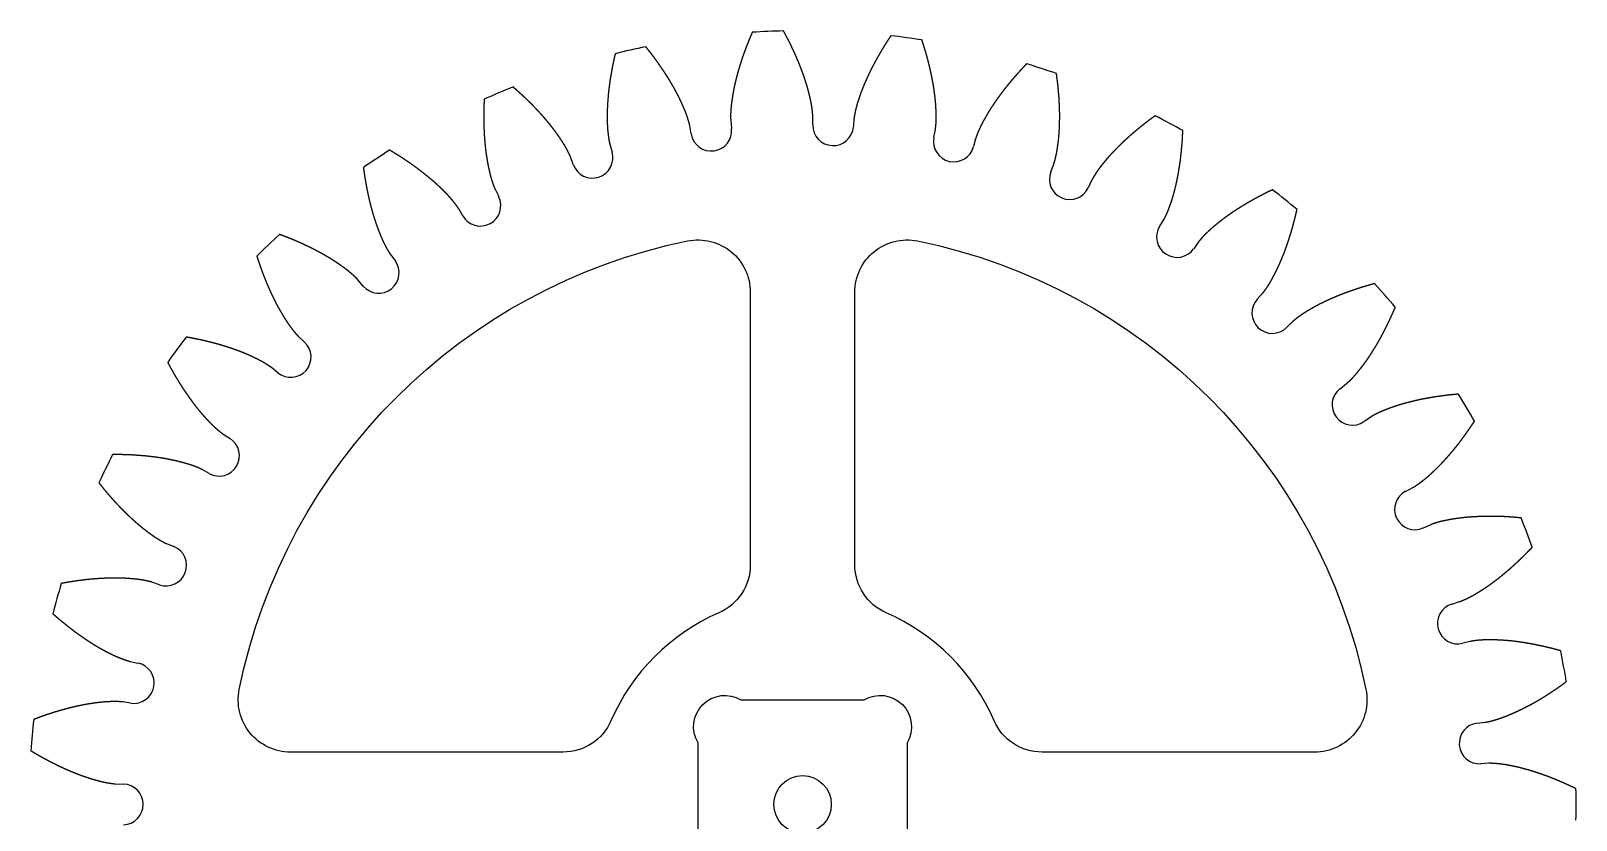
# Model space of a CAD drawing. Header units: millimetres. Extents: x -74 to 74, y -74 to 74.
# Drawn here: x -73.8 to 74, y -1.5 to 74 of the extents above; entities that cross this region are included whole.
import ezdxf

# ---------------------------------------------------------------- set-up
doc = ezdxf.new("R2010")
doc.units = ezdxf.units.MM
doc.layers.get('0').update_dxf_attribs({"linetype": 'CONTINUOUS'})

msp = doc.modelspace()

# ---------------------------------------------------------------- linework, layer by layer
for p, q in [((-6.87, 65.42), (-6.79, 64.64)), ((0.97, 64.99), (0.98, 65.77)), ((4.92, 65.59), (4.86, 64.82)), ((-10.65, 64.12), (-10.78, 64.89)), ((12.56, 63.78), (12.71, 64.54)), ((16.55, 63.66), (16.36, 62.91)), ((-18.44, 63.14), (-18.22, 62.39)), ((-21.93, 61.19), (-22.19, 61.92)), ((23.74, 60.51), (24.03, 61.23)), ((27.65, 59.68), (27.33, 58.98)), ((-29.42, 58.83), (-29.07, 58.14)), ((-32.5, 56.29), (-32.89, 56.96)), ((34.17, 55.3), (34.58, 55.96)), ((37.87, 53.79), (37.42, 53.15)), ((-39.45, 52.63), (-38.99, 52.01)), ((-42.03, 49.58), (-42.54, 50.18)), ((43.49, 48.31), (44.01, 48.89)), ((46.86, 46.16), (46.31, 45.61)), ((-48.22, 44.74), (-47.65, 44.21)), ((-50.21, 41.28), (-50.81, 41.77)), ((51.42, 39.76), (52.03, 40.24)), ((54.35, 37.05), (53.71, 36.61)), ((-55.43, 35.41), (-54.77, 35)), ((-56.77, 31.65), (-57.45, 32.03)), ((57.69, 29.94), (58.38, 30.3)), ((60.09, 26.75), (59.38, 26.43)), ((-60.86, 24.95), (-60.14, 24.65)), ((-61.51, 21.01), (-62.25, 21.26)), ((62.11, 19.16), (62.86, 19.39)), ((63.9, 15.59), (63.15, 15.41)), ((-64.34, 13.68), (-63.58, 13.52)), ((-64.27, 9.68), (-65.04, 9.8)), ((64.53, 7.76), (65.31, 7.86)), ((65.66, 3.93), (64.88, 3.88)), ((-65.75, 1.97), (-64.97, 1.95))]:
    msp.add_line(p, q)
for points in [[(-22.91, 5), (-48.99, 5, -0.474498), (-53.89, 11, -0.300614), (-11, 53.89, -0.474498), (-5, 48.99), (-5, 22.91, -0.298217), (-8, 18.33, 0.189149), (-18.33, 8, -0.298217)], [(5, 22.91), (5, 48.99, -0.474498), (11, 53.89, -0.300614), (53.89, 11, -0.474498), (48.99, 5), (22.91, 5, -0.298217), (18.33, 8, 0.189149), (8, 18.33, -0.298217)], [(-10, -5.89), (-10, 5.89, -0.779263), (-5.89, 10), (5.89, 10, -0.779263), (10, 5.89), (10, -5.89, -0.779263), (5.89, -10), (-5.89, -10, -0.779263)]]:
    msp.add_lwpolyline(points, format="xyb", close=True)
msp.add_circle((0, 0), 2.75)
for centre, radius, start, end in [((0, 0), 74, 91.4092, 93.7336), ((0, 0), 74, 101.695, 104.0193), ((0, 0), 74, 81.1235, 83.4479), ((0, 0), 74, 70.8378, 73.1622), ((0, 0), 74, 111.9807, 114.305), ((0, 0), 74, 60.5521, 62.8765), ((-8.73, 64.44), 1.95, -170.5682, 5.9968), ((2.92, 64.96), 1.95, 179.146, 355.7111), ((14.47, 63.4), 1.95, 168.8603, 345.4254), ((0, 0), 74, 122.2664, 124.5908), ((-20.1, 61.85), 1.95, -160.2825, 16.2825), ((25.56, 59.8), 1.95, 158.5746, 335.1397), ((-30.82, 57.26), 1.95, -149.9968, 26.5682), ((0, 0), 74, 50.2664, 52.5908), ((35.82, 54.27), 1.95, 148.2889, 324.854), ((0, 0), 74, 132.5521, 134.8765), ((-40.55, 50.84), 1.95, -139.7111, 36.854), ((0, 0), 74, 39.9807, 42.305), ((44.94, 47), 1.95, 138.0032, 314.5682), ((0, 0), 74, 142.8378, 145.1622), ((-48.97, 42.79), 1.95, -129.4254, 47.1397), ((52.61, 38.22), 1.95, 127.7175, 304.2825), ((0, 0), 74, 29.695, 32.0193), ((-55.82, 33.35), 1.95, -119.1397, 57.4254), ((0, 0), 74, 153.1235, 155.4479), ((58.59, 28.22), 1.95, 117.4318, 293.9968), ((0, 0), 74, 19.4092, 21.7336), ((-60.88, 22.85), 1.95, -108.854, 67.7111), ((0, 0), 74, 163.4092, 165.7336), ((62.69, 17.3), 1.95, 107.146, 283.7111), ((-63.98, 11.61), 1.95, -98.5682, 77.9968), ((0, 0), 74, 9.1235, 11.4479), ((0, 0), 74, 173.695, 176.0193), ((64.77, 5.83), 1.95, 96.8603, 273.4254), ((-65.03, 0), 1.95, -88.2825, 88.2825), ((0, 0), 74, -1.1622, 1.1622)]:
    msp.add_arc(centre, radius, start, end)
for points in [[(0.98, 65.77), (0.98, 65.81), (0.97, 65.88), (0.97, 66), (0.96, 66.15), (0.94, 66.33), (0.92, 66.52), (0.89, 66.71), (0.86, 66.89), (0.83, 67.08), (0.79, 67.26), (0.75, 67.45), (0.71, 67.64), (0.67, 67.82), (0.62, 68.01), (0.57, 68.19), (0.52, 68.38), (0.47, 68.56), (0.42, 68.75), (0.36, 68.93), (0.3, 69.11), (0.24, 69.3), (0.18, 69.48), (0.12, 69.66), (0.06, 69.85), (-0.01, 70.03), (-0.08, 70.21), (-0.15, 70.39), (-0.22, 70.58), (-0.29, 70.76), (-0.36, 70.94), (-0.44, 71.12), (-0.51, 71.3), (-0.59, 71.48), (-0.67, 71.66), (-0.75, 71.84), (-0.83, 72.02), (-0.92, 72.2), (-1, 72.38), (-1.09, 72.56), (-1.17, 72.74), (-1.26, 72.91), (-1.35, 73.09), (-1.44, 73.27), (-1.54, 73.45), (-1.63, 73.62), (-1.7, 73.77), (-1.76, 73.87), (-1.8, 73.94), (-1.82, 73.98)], [(-10.78, 64.89), (-10.79, 64.93), (-10.8, 65), (-10.83, 65.11), (-10.87, 65.25), (-10.92, 65.43), (-10.98, 65.61), (-11.04, 65.79), (-11.1, 65.97), (-11.16, 66.15), (-11.23, 66.32), (-11.31, 66.5), (-11.38, 66.68), (-11.46, 66.85), (-11.53, 67.02), (-11.61, 67.2), (-11.7, 67.37), (-11.78, 67.54), (-11.87, 67.71), (-11.95, 67.89), (-12.04, 68.06), (-12.13, 68.23), (-12.23, 68.4), (-12.32, 68.57), (-12.42, 68.73), (-12.51, 68.9), (-12.61, 69.07), (-12.71, 69.24), (-12.82, 69.4), (-12.92, 69.57), (-13.02, 69.73), (-13.13, 69.9), (-13.24, 70.06), (-13.35, 70.23), (-13.46, 70.39), (-13.57, 70.55), (-13.68, 70.71), (-13.79, 70.88), (-13.91, 71.04), (-14.03, 71.2), (-14.14, 71.36), (-14.26, 71.52), (-14.38, 71.68), (-14.5, 71.84), (-14.63, 71.99), (-14.75, 72.15), (-14.85, 72.28), (-14.92, 72.37), (-14.97, 72.43), (-15, 72.46)], [(-4.82, 73.84), (-4.83, 73.81), (-4.87, 73.73), (-4.91, 73.62), (-4.98, 73.47), (-5.05, 73.29), (-5.13, 73.1), (-5.2, 72.92), (-5.28, 72.73), (-5.35, 72.55), (-5.42, 72.36), (-5.49, 72.18), (-5.56, 71.99), (-5.63, 71.81), (-5.69, 71.62), (-5.76, 71.43), (-5.82, 71.25), (-5.88, 71.06), (-5.94, 70.87), (-6, 70.69), (-6.05, 70.5), (-6.11, 70.31), (-6.16, 70.12), (-6.22, 69.94), (-6.27, 69.75), (-6.32, 69.56), (-6.36, 69.37), (-6.41, 69.18), (-6.45, 69), (-6.5, 68.81), (-6.54, 68.62), (-6.58, 68.43), (-6.61, 68.24), (-6.65, 68.05), (-6.68, 67.87), (-6.71, 67.68), (-6.74, 67.49), (-6.77, 67.3), (-6.79, 67.11), (-6.82, 66.92), (-6.84, 66.73), (-6.85, 66.55), (-6.87, 66.36), (-6.88, 66.17), (-6.88, 65.98), (-6.88, 65.79), (-6.88, 65.64), (-6.88, 65.53), (-6.87, 65.46), (-6.87, 65.42)], [(8.44, 73.52), (8.42, 73.48), (8.38, 73.42), (8.31, 73.32), (8.22, 73.18), (8.11, 73.01), (8.01, 72.85), (7.9, 72.68), (7.79, 72.51), (7.69, 72.34), (7.59, 72.17), (7.49, 72), (7.39, 71.83), (7.29, 71.66), (7.19, 71.48), (7.09, 71.31), (7, 71.14), (6.9, 70.97), (6.81, 70.79), (6.72, 70.62), (6.63, 70.45), (6.54, 70.27), (6.46, 70.1), (6.37, 69.92), (6.29, 69.75), (6.21, 69.57), (6.13, 69.39), (6.05, 69.22), (5.97, 69.04), (5.89, 68.86), (5.82, 68.68), (5.75, 68.51), (5.68, 68.33), (5.61, 68.15), (5.54, 67.97), (5.48, 67.79), (5.42, 67.61), (5.36, 67.43), (5.3, 67.25), (5.24, 67.06), (5.19, 66.88), (5.14, 66.7), (5.09, 66.52), (5.05, 66.33), (5.01, 66.15), (4.98, 65.97), (4.95, 65.82), (4.93, 65.71), (4.92, 65.63), (4.92, 65.59)], [(12.71, 64.54), (12.71, 64.58), (12.72, 64.65), (12.74, 64.76), (12.75, 64.91), (12.77, 65.1), (12.78, 65.29), (12.79, 65.48), (12.79, 65.66), (12.79, 65.85), (12.79, 66.04), (12.78, 66.23), (12.77, 66.42), (12.76, 66.61), (12.75, 66.8), (12.74, 66.99), (12.72, 67.18), (12.7, 67.38), (12.68, 67.57), (12.66, 67.76), (12.64, 67.95), (12.61, 68.14), (12.59, 68.33), (12.56, 68.52), (12.53, 68.71), (12.49, 68.91), (12.46, 69.1), (12.42, 69.29), (12.39, 69.48), (12.35, 69.67), (12.31, 69.86), (12.27, 70.05), (12.23, 70.25), (12.18, 70.44), (12.14, 70.63), (12.09, 70.82), (12.04, 71.01), (11.99, 71.2), (11.94, 71.39), (11.89, 71.59), (11.83, 71.78), (11.78, 71.97), (11.72, 72.16), (11.66, 72.35), (11.6, 72.54), (11.54, 72.73), (11.49, 72.88), (11.46, 73), (11.43, 73.08), (11.42, 73.11)], [(-17.93, 71.8), (-17.94, 71.76), (-17.95, 71.68), (-17.98, 71.56), (-18.02, 71.4), (-18.06, 71.21), (-18.1, 71.01), (-18.14, 70.82), (-18.18, 70.62), (-18.22, 70.43), (-18.25, 70.23), (-18.29, 70.04), (-18.32, 69.84), (-18.36, 69.65), (-18.39, 69.45), (-18.42, 69.26), (-18.45, 69.06), (-18.47, 68.87), (-18.5, 68.67), (-18.52, 68.48), (-18.55, 68.28), (-18.57, 68.09), (-18.59, 67.9), (-18.6, 67.7), (-18.62, 67.51), (-18.64, 67.31), (-18.65, 67.12), (-18.66, 66.93), (-18.67, 66.73), (-18.68, 66.54), (-18.69, 66.35), (-18.69, 66.16), (-18.69, 65.97), (-18.69, 65.77), (-18.69, 65.58), (-18.69, 65.39), (-18.68, 65.2), (-18.68, 65.01), (-18.67, 64.82), (-18.66, 64.63), (-18.64, 64.44), (-18.62, 64.25), (-18.6, 64.07), (-18.58, 63.88), (-18.55, 63.69), (-18.52, 63.51), (-18.49, 63.36), (-18.47, 63.25), (-18.45, 63.18), (-18.44, 63.14)], [(21.44, 70.83), (21.41, 70.8), (21.35, 70.74), (21.27, 70.65), (21.16, 70.54), (21.02, 70.39), (20.88, 70.25), (20.75, 70.1), (20.62, 69.95), (20.48, 69.8), (20.35, 69.65), (20.22, 69.5), (20.09, 69.35), (19.96, 69.2), (19.84, 69.05), (19.71, 68.9), (19.59, 68.75), (19.46, 68.59), (19.34, 68.44), (19.22, 68.29), (19.1, 68.13), (18.99, 67.97), (18.87, 67.82), (18.75, 67.66), (18.64, 67.5), (18.53, 67.34), (18.42, 67.18), (18.31, 67.03), (18.2, 66.86), (18.09, 66.7), (17.99, 66.54), (17.89, 66.38), (17.79, 66.22), (17.69, 66.05), (17.59, 65.89), (17.5, 65.72), (17.4, 65.55), (17.31, 65.39), (17.22, 65.22), (17.13, 65.05), (17.05, 64.88), (16.97, 64.71), (16.89, 64.54), (16.81, 64.37), (16.74, 64.19), (16.67, 64.02), (16.62, 63.88), (16.59, 63.77), (16.56, 63.7), (16.55, 63.66)], [(24.03, 61.23), (24.04, 61.27), (24.06, 61.34), (24.1, 61.45), (24.14, 61.59), (24.19, 61.77), (24.23, 61.96), (24.27, 62.14), (24.31, 62.32), (24.34, 62.51), (24.37, 62.7), (24.4, 62.89), (24.43, 63.07), (24.45, 63.26), (24.48, 63.45), (24.5, 63.64), (24.51, 63.83), (24.53, 64.02), (24.55, 64.22), (24.56, 64.41), (24.57, 64.6), (24.58, 64.79), (24.58, 64.99), (24.59, 65.18), (24.59, 65.37), (24.6, 65.57), (24.6, 65.76), (24.6, 65.96), (24.6, 66.15), (24.59, 66.35), (24.59, 66.54), (24.58, 66.74), (24.57, 66.93), (24.56, 67.13), (24.55, 67.33), (24.54, 67.52), (24.53, 67.72), (24.51, 67.92), (24.49, 68.12), (24.48, 68.31), (24.46, 68.51), (24.44, 68.71), (24.42, 68.91), (24.39, 69.11), (24.37, 69.3), (24.34, 69.5), (24.32, 69.66), (24.31, 69.78), (24.3, 69.86), (24.29, 69.9)], [(-22.19, 61.92), (-22.21, 61.96), (-22.24, 62.03), (-22.28, 62.13), (-22.35, 62.26), (-22.43, 62.43), (-22.52, 62.6), (-22.61, 62.76), (-22.7, 62.93), (-22.8, 63.09), (-22.9, 63.25), (-23, 63.41), (-23.1, 63.57), (-23.21, 63.73), (-23.32, 63.89), (-23.43, 64.04), (-23.54, 64.2), (-23.65, 64.35), (-23.77, 64.51), (-23.88, 64.66), (-24, 64.81), (-24.12, 64.96), (-24.24, 65.11), (-24.37, 65.26), (-24.49, 65.41), (-24.62, 65.56), (-24.74, 65.71), (-24.87, 65.85), (-25, 66), (-25.13, 66.14), (-25.27, 66.29), (-25.4, 66.43), (-25.53, 66.57), (-25.67, 66.71), (-25.81, 66.86), (-25.95, 67), (-26.09, 67.14), (-26.23, 67.27), (-26.37, 67.41), (-26.51, 67.55), (-26.66, 67.69), (-26.8, 67.82), (-26.95, 67.96), (-27.1, 68.09), (-27.25, 68.22), (-27.4, 68.36), (-27.52, 68.46), (-27.61, 68.54), (-27.67, 68.59), (-27.7, 68.62)], [(-30.46, 67.44), (-30.46, 67.4), (-30.46, 67.32), (-30.47, 67.2), (-30.48, 67.04), (-30.48, 66.84), (-30.49, 66.64), (-30.49, 66.44), (-30.5, 66.24), (-30.5, 66.04), (-30.5, 65.84), (-30.5, 65.65), (-30.5, 65.45), (-30.5, 65.25), (-30.49, 65.05), (-30.49, 64.86), (-30.48, 64.66), (-30.47, 64.46), (-30.46, 64.27), (-30.45, 64.07), (-30.44, 63.88), (-30.43, 63.68), (-30.41, 63.49), (-30.39, 63.29), (-30.38, 63.1), (-30.36, 62.91), (-30.33, 62.71), (-30.31, 62.52), (-30.29, 62.33), (-30.26, 62.14), (-30.23, 61.95), (-30.2, 61.76), (-30.17, 61.57), (-30.14, 61.38), (-30.1, 61.19), (-30.06, 61), (-30.03, 60.82), (-29.98, 60.63), (-29.94, 60.45), (-29.9, 60.26), (-29.85, 60.08), (-29.8, 59.89), (-29.74, 59.71), (-29.69, 59.53), (-29.63, 59.36), (-29.56, 59.18), (-29.51, 59.04), (-29.46, 58.94), (-29.44, 58.87), (-29.42, 58.83)], [(33.74, 65.86), (33.7, 65.84), (33.64, 65.79), (33.54, 65.72), (33.41, 65.63), (33.25, 65.51), (33.09, 65.39), (32.93, 65.27), (32.77, 65.15), (32.62, 65.02), (32.46, 64.9), (32.31, 64.78), (32.15, 64.65), (32, 64.53), (31.85, 64.4), (31.7, 64.27), (31.55, 64.15), (31.4, 64.02), (31.25, 63.89), (31.11, 63.76), (30.96, 63.62), (30.82, 63.49), (30.67, 63.36), (30.53, 63.22), (30.39, 63.09), (30.26, 62.95), (30.12, 62.82), (29.98, 62.68), (29.85, 62.54), (29.71, 62.4), (29.58, 62.26), (29.45, 62.12), (29.32, 61.98), (29.2, 61.83), (29.07, 61.69), (28.95, 61.54), (28.83, 61.39), (28.71, 61.25), (28.59, 61.1), (28.47, 60.95), (28.36, 60.79), (28.25, 60.64), (28.14, 60.49), (28.04, 60.33), (27.94, 60.17), (27.84, 60.01), (27.76, 59.88), (27.71, 59.78), (27.67, 59.72), (27.65, 59.68)], [(34.58, 55.96), (34.59, 55.99), (34.63, 56.06), (34.68, 56.16), (34.75, 56.29), (34.83, 56.46), (34.9, 56.63), (34.98, 56.81), (35.05, 56.98), (35.11, 57.16), (35.18, 57.34), (35.24, 57.52), (35.3, 57.7), (35.36, 57.88), (35.41, 58.06), (35.47, 58.25), (35.52, 58.43), (35.57, 58.62), (35.62, 58.8), (35.66, 58.99), (35.71, 59.17), (35.75, 59.36), (35.79, 59.55), (35.83, 59.74), (35.87, 59.93), (35.91, 60.12), (35.94, 60.31), (35.98, 60.5), (36.01, 60.7), (36.04, 60.89), (36.07, 61.08), (36.1, 61.28), (36.13, 61.47), (36.15, 61.67), (36.18, 61.86), (36.2, 62.06), (36.22, 62.25), (36.24, 62.45), (36.26, 62.65), (36.28, 62.85), (36.3, 63.04), (36.31, 63.24), (36.33, 63.44), (36.34, 63.64), (36.35, 63.84), (36.36, 64.04), (36.37, 64.2), (36.38, 64.32), (36.38, 64.4), (36.38, 64.44)], [(-32.89, 56.96), (-32.91, 57), (-32.95, 57.06), (-33.02, 57.15), (-33.1, 57.27), (-33.22, 57.42), (-33.33, 57.57), (-33.45, 57.72), (-33.57, 57.86), (-33.7, 58.01), (-33.82, 58.15), (-33.95, 58.29), (-34.08, 58.43), (-34.21, 58.56), (-34.35, 58.7), (-34.48, 58.83), (-34.62, 58.97), (-34.76, 59.1), (-34.9, 59.23), (-35.04, 59.36), (-35.19, 59.49), (-35.33, 59.61), (-35.48, 59.74), (-35.63, 59.86), (-35.78, 59.99), (-35.93, 60.11), (-36.08, 60.23), (-36.23, 60.35), (-36.38, 60.47), (-36.54, 60.59), (-36.7, 60.71), (-36.85, 60.83), (-37.01, 60.94), (-37.17, 61.06), (-37.33, 61.17), (-37.49, 61.29), (-37.66, 61.4), (-37.82, 61.51), (-37.98, 61.62), (-38.15, 61.73), (-38.31, 61.84), (-38.48, 61.95), (-38.65, 62.05), (-38.82, 62.16), (-38.99, 62.26), (-39.16, 62.37), (-39.3, 62.45), (-39.4, 62.51), (-39.47, 62.55), (-39.51, 62.57)], [(-42.01, 60.92), (-42.01, 60.88), (-42, 60.8), (-41.98, 60.68), (-41.96, 60.52), (-41.93, 60.32), (-41.9, 60.13), (-41.87, 59.93), (-41.84, 59.73), (-41.8, 59.54), (-41.77, 59.34), (-41.73, 59.14), (-41.7, 58.95), (-41.66, 58.76), (-41.62, 58.56), (-41.58, 58.37), (-41.54, 58.18), (-41.49, 57.99), (-41.45, 57.79), (-41.4, 57.6), (-41.36, 57.41), (-41.31, 57.22), (-41.26, 57.04), (-41.21, 56.85), (-41.15, 56.66), (-41.1, 56.47), (-41.04, 56.29), (-40.99, 56.1), (-40.93, 55.92), (-40.87, 55.74), (-40.81, 55.55), (-40.74, 55.37), (-40.68, 55.19), (-40.61, 55.01), (-40.54, 54.83), (-40.47, 54.65), (-40.4, 54.48), (-40.33, 54.3), (-40.25, 54.13), (-40.18, 53.95), (-40.1, 53.78), (-40.01, 53.61), (-39.93, 53.44), (-39.84, 53.28), (-39.75, 53.11), (-39.65, 52.95), (-39.57, 52.82), (-39.51, 52.73), (-39.47, 52.67), (-39.45, 52.63)], [(44.96, 58.78), (44.92, 58.76), (44.85, 58.73), (44.74, 58.68), (44.59, 58.61), (44.41, 58.52), (44.24, 58.43), (44.06, 58.34), (43.88, 58.25), (43.7, 58.15), (43.53, 58.06), (43.35, 57.97), (43.18, 57.87), (43.01, 57.78), (42.84, 57.68), (42.66, 57.58), (42.49, 57.48), (42.33, 57.38), (42.16, 57.28), (41.99, 57.18), (41.82, 57.07), (41.66, 56.97), (41.49, 56.86), (41.33, 56.76), (41.17, 56.65), (41.01, 56.54), (40.85, 56.43), (40.69, 56.32), (40.53, 56.21), (40.38, 56.09), (40.22, 55.98), (40.07, 55.86), (39.92, 55.74), (39.77, 55.62), (39.62, 55.5), (39.47, 55.38), (39.33, 55.26), (39.18, 55.14), (39.04, 55.01), (38.9, 54.88), (38.76, 54.75), (38.62, 54.62), (38.49, 54.49), (38.36, 54.35), (38.23, 54.22), (38.11, 54.08), (38.01, 53.96), (37.94, 53.87), (37.89, 53.82), (37.87, 53.79)], [(44.01, 48.89), (44.04, 48.91), (44.08, 48.97), (44.15, 49.06), (44.24, 49.18), (44.35, 49.34), (44.46, 49.49), (44.56, 49.65), (44.66, 49.81), (44.76, 49.97), (44.85, 50.14), (44.94, 50.3), (45.03, 50.47), (45.12, 50.64), (45.21, 50.81), (45.3, 50.98), (45.38, 51.15), (45.46, 51.32), (45.54, 51.5), (45.62, 51.67), (45.7, 51.85), (45.78, 52.03), (45.85, 52.2), (45.92, 52.38), (46, 52.56), (46.07, 52.74), (46.14, 52.93), (46.2, 53.11), (46.27, 53.29), (46.34, 53.48), (46.4, 53.66), (46.46, 53.85), (46.52, 54.03), (46.58, 54.22), (46.64, 54.41), (46.7, 54.6), (46.76, 54.79), (46.81, 54.98), (46.87, 55.17), (46.92, 55.36), (46.97, 55.55), (47.02, 55.74), (47.07, 55.93), (47.12, 56.13), (47.17, 56.32), (47.21, 56.52), (47.25, 56.67), (47.28, 56.79), (47.29, 56.87), (47.3, 56.91)], [(-42.54, 50.18), (-42.56, 50.2), (-42.61, 50.26), (-42.69, 50.34), (-42.8, 50.44), (-42.94, 50.57), (-43.08, 50.7), (-43.22, 50.82), (-43.36, 50.94), (-43.51, 51.06), (-43.66, 51.17), (-43.81, 51.29), (-43.97, 51.4), (-44.12, 51.51), (-44.28, 51.62), (-44.44, 51.73), (-44.59, 51.84), (-44.76, 51.94), (-44.92, 52.04), (-45.08, 52.15), (-45.24, 52.25), (-45.41, 52.35), (-45.58, 52.44), (-45.74, 52.54), (-45.91, 52.64), (-46.08, 52.73), (-46.25, 52.82), (-46.43, 52.91), (-46.6, 53.01), (-46.77, 53.09), (-46.95, 53.18), (-47.12, 53.27), (-47.3, 53.36), (-47.48, 53.44), (-47.65, 53.52), (-47.83, 53.61), (-48.01, 53.69), (-48.19, 53.77), (-48.38, 53.85), (-48.56, 53.93), (-48.74, 54), (-48.92, 54.08), (-49.11, 54.15), (-49.29, 54.23), (-49.48, 54.3), (-49.67, 54.37), (-49.82, 54.43), (-49.93, 54.47), (-50.01, 54.5), (-50.04, 54.51)], [(-52.21, 52.44), (-52.2, 52.4), (-52.18, 52.32), (-52.14, 52.21), (-52.09, 52.06), (-52.03, 51.87), (-51.96, 51.68), (-51.9, 51.49), (-51.83, 51.3), (-51.76, 51.11), (-51.69, 50.93), (-51.62, 50.74), (-51.55, 50.56), (-51.48, 50.37), (-51.41, 50.19), (-51.33, 50.01), (-51.26, 49.83), (-51.18, 49.64), (-51.1, 49.46), (-51.02, 49.29), (-50.94, 49.11), (-50.86, 48.93), (-50.78, 48.75), (-50.69, 48.58), (-50.61, 48.4), (-50.52, 48.23), (-50.44, 48.06), (-50.35, 47.88), (-50.26, 47.71), (-50.16, 47.54), (-50.07, 47.37), (-49.98, 47.21), (-49.88, 47.04), (-49.78, 46.88), (-49.68, 46.71), (-49.58, 46.55), (-49.48, 46.39), (-49.38, 46.23), (-49.27, 46.07), (-49.16, 45.91), (-49.05, 45.76), (-48.94, 45.61), (-48.83, 45.45), (-48.71, 45.31), (-48.59, 45.16), (-48.47, 45.02), (-48.37, 44.91), (-48.29, 44.82), (-48.24, 44.77), (-48.22, 44.74)], [(54.73, 49.81), (54.69, 49.8), (54.61, 49.78), (54.5, 49.74), (54.34, 49.7), (54.15, 49.65), (53.96, 49.59), (53.77, 49.53), (53.58, 49.48), (53.39, 49.42), (53.2, 49.36), (53.01, 49.29), (52.82, 49.23), (52.63, 49.17), (52.45, 49.1), (52.26, 49.04), (52.08, 48.97), (51.89, 48.9), (51.71, 48.83), (51.52, 48.76), (51.34, 48.69), (51.16, 48.62), (50.98, 48.54), (50.8, 48.46), (50.62, 48.39), (50.45, 48.31), (50.27, 48.23), (50.09, 48.15), (49.92, 48.06), (49.75, 47.98), (49.57, 47.9), (49.4, 47.81), (49.23, 47.72), (49.06, 47.63), (48.89, 47.54), (48.73, 47.44), (48.56, 47.35), (48.4, 47.25), (48.23, 47.15), (48.07, 47.05), (47.91, 46.95), (47.76, 46.85), (47.6, 46.74), (47.45, 46.63), (47.3, 46.52), (47.15, 46.4), (47.03, 46.31), (46.95, 46.23), (46.89, 46.19), (46.86, 46.16)], [(52.03, 40.24), (52.06, 40.27), (52.12, 40.32), (52.2, 40.39), (52.31, 40.49), (52.45, 40.62), (52.58, 40.76), (52.71, 40.89), (52.83, 41.03), (52.96, 41.18), (53.08, 41.32), (53.2, 41.47), (53.32, 41.62), (53.44, 41.77), (53.56, 41.92), (53.67, 42.07), (53.78, 42.22), (53.9, 42.38), (54.01, 42.54), (54.12, 42.69), (54.22, 42.85), (54.33, 43.02), (54.44, 43.18), (54.54, 43.34), (54.64, 43.51), (54.74, 43.67), (54.85, 43.84), (54.94, 44), (55.04, 44.17), (55.14, 44.34), (55.24, 44.51), (55.33, 44.68), (55.42, 44.86), (55.52, 45.03), (55.61, 45.2), (55.7, 45.38), (55.79, 45.56), (55.88, 45.73), (55.96, 45.91), (56.05, 46.09), (56.14, 46.27), (56.22, 46.45), (56.3, 46.63), (56.38, 46.81), (56.47, 46.99), (56.55, 47.18), (56.61, 47.33), (56.66, 47.44), (56.69, 47.51), (56.7, 47.55)], [(-50.81, 41.77), (-50.84, 41.8), (-50.9, 41.84), (-50.99, 41.9), (-51.12, 41.99), (-51.28, 42.09), (-51.44, 42.19), (-51.6, 42.29), (-51.76, 42.38), (-51.93, 42.47), (-52.1, 42.56), (-52.27, 42.64), (-52.44, 42.72), (-52.61, 42.81), (-52.78, 42.89), (-52.96, 42.96), (-53.13, 43.04), (-53.31, 43.11), (-53.49, 43.19), (-53.67, 43.26), (-53.85, 43.33), (-54.03, 43.4), (-54.21, 43.46), (-54.39, 43.53), (-54.57, 43.59), (-54.76, 43.65), (-54.94, 43.72), (-55.13, 43.77), (-55.31, 43.83), (-55.5, 43.89), (-55.69, 43.95), (-55.88, 44), (-56.07, 44.05), (-56.26, 44.1), (-56.45, 44.16), (-56.64, 44.2), (-56.83, 44.25), (-57.02, 44.3), (-57.21, 44.34), (-57.41, 44.39), (-57.6, 44.43), (-57.79, 44.47), (-57.99, 44.51), (-58.19, 44.55), (-58.38, 44.59), (-58.58, 44.63), (-58.74, 44.66), (-58.85, 44.68), (-58.93, 44.69), (-58.97, 44.7)], [(-60.74, 42.27), (-60.72, 42.24), (-60.68, 42.17), (-60.62, 42.06), (-60.55, 41.92), (-60.45, 41.74), (-60.35, 41.57), (-60.26, 41.4), (-60.16, 41.22), (-60.06, 41.05), (-59.96, 40.88), (-59.85, 40.71), (-59.75, 40.54), (-59.65, 40.37), (-59.54, 40.2), (-59.44, 40.04), (-59.33, 39.87), (-59.22, 39.71), (-59.11, 39.54), (-59, 39.38), (-58.89, 39.22), (-58.78, 39.06), (-58.67, 38.9), (-58.55, 38.74), (-58.44, 38.59), (-58.32, 38.43), (-58.21, 38.28), (-58.09, 38.12), (-57.97, 37.97), (-57.85, 37.82), (-57.73, 37.67), (-57.6, 37.52), (-57.48, 37.38), (-57.35, 37.23), (-57.23, 37.09), (-57.1, 36.95), (-56.97, 36.81), (-56.84, 36.67), (-56.71, 36.53), (-56.57, 36.4), (-56.44, 36.26), (-56.3, 36.13), (-56.16, 36.01), (-56.02, 35.88), (-55.88, 35.76), (-55.73, 35.64), (-55.61, 35.55), (-55.52, 35.48), (-55.46, 35.44), (-55.43, 35.41)], [(62.74, 39.24), (62.7, 39.23), (62.62, 39.23), (62.5, 39.21), (62.34, 39.2), (62.14, 39.18), (61.94, 39.16), (61.75, 39.14), (61.55, 39.11), (61.35, 39.09), (61.15, 39.06), (60.96, 39.04), (60.76, 39.01), (60.57, 38.98), (60.37, 38.95), (60.18, 38.92), (59.98, 38.88), (59.79, 38.85), (59.6, 38.81), (59.4, 38.78), (59.21, 38.74), (59.02, 38.7), (58.83, 38.66), (58.64, 38.61), (58.45, 38.57), (58.26, 38.52), (58.07, 38.48), (57.89, 38.43), (57.7, 38.38), (57.51, 38.33), (57.33, 38.27), (57.14, 38.22), (56.96, 38.16), (56.78, 38.1), (56.6, 38.04), (56.42, 37.98), (56.24, 37.92), (56.06, 37.85), (55.88, 37.78), (55.7, 37.71), (55.53, 37.64), (55.35, 37.57), (55.18, 37.49), (55.01, 37.41), (54.84, 37.33), (54.68, 37.24), (54.55, 37.16), (54.45, 37.11), (54.38, 37.07), (54.35, 37.05)], [(58.38, 30.3), (58.41, 30.32), (58.48, 30.36), (58.57, 30.42), (58.7, 30.5), (58.86, 30.61), (59.01, 30.71), (59.16, 30.83), (59.31, 30.94), (59.46, 31.06), (59.61, 31.18), (59.75, 31.3), (59.9, 31.43), (60.04, 31.55), (60.18, 31.68), (60.32, 31.81), (60.46, 31.94), (60.6, 32.08), (60.73, 32.21), (60.87, 32.35), (61, 32.48), (61.14, 32.62), (61.27, 32.76), (61.4, 32.91), (61.53, 33.05), (61.66, 33.19), (61.79, 33.34), (61.92, 33.49), (62.05, 33.63), (62.17, 33.78), (62.3, 33.94), (62.42, 34.09), (62.54, 34.24), (62.67, 34.39), (62.79, 34.55), (62.91, 34.71), (63.03, 34.86), (63.14, 35.02), (63.26, 35.18), (63.38, 35.34), (63.49, 35.5), (63.61, 35.66), (63.72, 35.83), (63.84, 35.99), (63.95, 36.16), (64.06, 36.32), (64.15, 36.46), (64.22, 36.56), (64.26, 36.62), (64.28, 36.66)], [(-57.45, 32.03), (-57.49, 32.05), (-57.55, 32.08), (-57.66, 32.13), (-57.79, 32.19), (-57.97, 32.26), (-58.14, 32.33), (-58.32, 32.39), (-58.5, 32.46), (-58.68, 32.51), (-58.86, 32.57), (-59.04, 32.62), (-59.22, 32.67), (-59.41, 32.72), (-59.59, 32.77), (-59.78, 32.82), (-59.96, 32.86), (-60.15, 32.9), (-60.34, 32.94), (-60.53, 32.98), (-60.72, 33.02), (-60.91, 33.05), (-61.1, 33.09), (-61.29, 33.12), (-61.48, 33.15), (-61.67, 33.18), (-61.86, 33.2), (-62.06, 33.23), (-62.25, 33.25), (-62.45, 33.27), (-62.64, 33.3), (-62.84, 33.32), (-63.03, 33.33), (-63.23, 33.35), (-63.42, 33.37), (-63.62, 33.38), (-63.82, 33.39), (-64.01, 33.41), (-64.21, 33.42), (-64.41, 33.43), (-64.61, 33.43), (-64.81, 33.44), (-65.01, 33.45), (-65.21, 33.45), (-65.41, 33.45), (-65.61, 33.45), (-65.77, 33.45), (-65.89, 33.45), (-65.97, 33.45), (-66.01, 33.45)], [(-67.31, 30.75), (-67.28, 30.72), (-67.23, 30.65), (-67.16, 30.56), (-67.06, 30.43), (-66.93, 30.28), (-66.81, 30.12), (-66.68, 29.97), (-66.55, 29.82), (-66.42, 29.67), (-66.29, 29.52), (-66.16, 29.37), (-66.03, 29.22), (-65.9, 29.07), (-65.76, 28.93), (-65.63, 28.78), (-65.5, 28.64), (-65.36, 28.5), (-65.22, 28.35), (-65.09, 28.21), (-64.95, 28.08), (-64.81, 27.94), (-64.67, 27.8), (-64.53, 27.67), (-64.39, 27.53), (-64.25, 27.4), (-64.1, 27.27), (-63.96, 27.14), (-63.82, 27.01), (-63.67, 26.88), (-63.52, 26.76), (-63.38, 26.64), (-63.23, 26.51), (-63.08, 26.39), (-62.93, 26.28), (-62.78, 26.16), (-62.63, 26.04), (-62.47, 25.93), (-62.32, 25.82), (-62.16, 25.71), (-62.01, 25.6), (-61.85, 25.5), (-61.69, 25.4), (-61.53, 25.3), (-61.36, 25.21), (-61.2, 25.12), (-61.07, 25.05), (-60.96, 25), (-60.9, 24.96), (-60.86, 24.95)], [(68.74, 27.4), (68.7, 27.41), (68.62, 27.41), (68.5, 27.42), (68.34, 27.44), (68.14, 27.45), (67.94, 27.47), (67.74, 27.48), (67.54, 27.5), (67.34, 27.51), (67.15, 27.52), (66.95, 27.53), (66.75, 27.53), (66.55, 27.54), (66.36, 27.54), (66.16, 27.55), (65.96, 27.55), (65.76, 27.55), (65.57, 27.55), (65.37, 27.55), (65.18, 27.54), (64.98, 27.54), (64.79, 27.53), (64.59, 27.52), (64.4, 27.51), (64.2, 27.5), (64.01, 27.49), (63.82, 27.48), (63.62, 27.46), (63.43, 27.44), (63.24, 27.42), (63.05, 27.4), (62.86, 27.38), (62.67, 27.35), (62.48, 27.33), (62.29, 27.3), (62.1, 27.27), (61.91, 27.23), (61.73, 27.2), (61.54, 27.16), (61.36, 27.12), (61.17, 27.08), (60.99, 27.04), (60.81, 26.99), (60.63, 26.93), (60.45, 26.88), (60.3, 26.83), (60.2, 26.79), (60.13, 26.76), (60.09, 26.75)], [(62.86, 19.39), (62.89, 19.41), (62.96, 19.43), (63.07, 19.47), (63.2, 19.53), (63.38, 19.61), (63.55, 19.68), (63.72, 19.77), (63.88, 19.85), (64.05, 19.94), (64.22, 20.03), (64.38, 20.13), (64.54, 20.23), (64.71, 20.33), (64.87, 20.43), (65.03, 20.53), (65.19, 20.63), (65.35, 20.74), (65.51, 20.85), (65.67, 20.96), (65.82, 21.07), (65.98, 21.18), (66.14, 21.3), (66.29, 21.41), (66.45, 21.53), (66.6, 21.65), (66.75, 21.77), (66.9, 21.89), (67.05, 22.02), (67.2, 22.14), (67.35, 22.27), (67.5, 22.39), (67.65, 22.52), (67.8, 22.65), (67.95, 22.78), (68.09, 22.92), (68.24, 23.05), (68.38, 23.18), (68.53, 23.32), (68.67, 23.46), (68.81, 23.59), (68.96, 23.73), (69.1, 23.87), (69.24, 24.01), (69.38, 24.16), (69.52, 24.3), (69.63, 24.42), (69.71, 24.5), (69.77, 24.56), (69.79, 24.59)], [(-62.25, 21.26), (-62.29, 21.27), (-62.36, 21.29), (-62.47, 21.31), (-62.61, 21.35), (-62.8, 21.39), (-62.98, 21.43), (-63.17, 21.46), (-63.35, 21.49), (-63.54, 21.51), (-63.73, 21.54), (-63.92, 21.56), (-64.11, 21.57), (-64.3, 21.59), (-64.49, 21.6), (-64.68, 21.62), (-64.87, 21.63), (-65.06, 21.63), (-65.25, 21.64), (-65.44, 21.64), (-65.64, 21.65), (-65.83, 21.65), (-66.02, 21.64), (-66.22, 21.64), (-66.41, 21.64), (-66.6, 21.63), (-66.8, 21.62), (-66.99, 21.61), (-67.19, 21.6), (-67.38, 21.59), (-67.58, 21.58), (-67.77, 21.56), (-67.97, 21.54), (-68.17, 21.53), (-68.36, 21.51), (-68.56, 21.49), (-68.75, 21.46), (-68.95, 21.44), (-69.15, 21.41), (-69.34, 21.39), (-69.54, 21.36), (-69.74, 21.33), (-69.93, 21.3), (-70.13, 21.27), (-70.33, 21.24), (-70.52, 21.2), (-70.68, 21.17), (-70.8, 21.15), (-70.88, 21.14), (-70.92, 21.13)], [(-71.72, 18.24), (-71.69, 18.21), (-71.63, 18.16), (-71.54, 18.08), (-71.42, 17.97), (-71.26, 17.84), (-71.11, 17.71), (-70.96, 17.58), (-70.81, 17.46), (-70.65, 17.33), (-70.5, 17.21), (-70.34, 17.08), (-70.19, 16.96), (-70.03, 16.84), (-69.87, 16.72), (-69.72, 16.6), (-69.56, 16.48), (-69.4, 16.37), (-69.24, 16.25), (-69.08, 16.14), (-68.92, 16.03), (-68.76, 15.92), (-68.6, 15.81), (-68.43, 15.7), (-68.27, 15.59), (-68.11, 15.49), (-67.94, 15.38), (-67.78, 15.28), (-67.61, 15.18), (-67.45, 15.08), (-67.28, 14.99), (-67.11, 14.89), (-66.95, 14.8), (-66.78, 14.71), (-66.61, 14.62), (-66.44, 14.53), (-66.27, 14.44), (-66.1, 14.36), (-65.93, 14.28), (-65.75, 14.2), (-65.58, 14.12), (-65.41, 14.05), (-65.23, 13.98), (-65.06, 13.91), (-64.88, 13.85), (-64.7, 13.79), (-64.56, 13.74), (-64.45, 13.71), (-64.38, 13.69), (-64.34, 13.68)], [(72.53, 14.69), (72.49, 14.7), (72.41, 14.72), (72.3, 14.75), (72.14, 14.79), (71.95, 14.85), (71.75, 14.9), (71.56, 14.95), (71.37, 14.99), (71.17, 15.04), (70.98, 15.09), (70.79, 15.13), (70.59, 15.17), (70.4, 15.21), (70.21, 15.25), (70.01, 15.29), (69.82, 15.33), (69.63, 15.36), (69.43, 15.4), (69.24, 15.43), (69.05, 15.46), (68.85, 15.49), (68.66, 15.52), (68.47, 15.55), (68.28, 15.57), (68.08, 15.6), (67.89, 15.62), (67.7, 15.64), (67.51, 15.66), (67.31, 15.67), (67.12, 15.69), (66.93, 15.7), (66.74, 15.71), (66.55, 15.72), (66.35, 15.73), (66.16, 15.74), (65.97, 15.74), (65.78, 15.74), (65.59, 15.74), (65.4, 15.74), (65.21, 15.73), (65.02, 15.72), (64.84, 15.71), (64.65, 15.69), (64.46, 15.68), (64.27, 15.65), (64.13, 15.63), (64.01, 15.61), (63.94, 15.6), (63.9, 15.59)], [(65.31, 7.86), (65.34, 7.86), (65.42, 7.88), (65.53, 7.9), (65.68, 7.93), (65.86, 7.97), (66.04, 8.02), (66.22, 8.07), (66.4, 8.13), (66.58, 8.19), (66.76, 8.25), (66.94, 8.31), (67.12, 8.38), (67.3, 8.44), (67.47, 8.52), (67.65, 8.59), (67.83, 8.66), (68, 8.74), (68.18, 8.82), (68.35, 8.9), (68.53, 8.98), (68.7, 9.06), (68.88, 9.15), (69.05, 9.23), (69.22, 9.32), (69.39, 9.41), (69.57, 9.5), (69.74, 9.59), (69.91, 9.69), (70.08, 9.78), (70.25, 9.88), (70.42, 9.98), (70.59, 10.08), (70.75, 10.18), (70.92, 10.28), (71.09, 10.39), (71.26, 10.49), (71.42, 10.6), (71.59, 10.71), (71.76, 10.82), (71.92, 10.93), (72.09, 11.04), (72.25, 11.15), (72.41, 11.27), (72.58, 11.38), (72.74, 11.5), (72.87, 11.59), (72.97, 11.66), (73.03, 11.71), (73.06, 11.73)], [(-65.04, 9.8), (-65.08, 9.8), (-65.16, 9.81), (-65.27, 9.82), (-65.42, 9.83), (-65.61, 9.83), (-65.79, 9.84), (-65.98, 9.84), (-66.17, 9.83), (-66.36, 9.82), (-66.55, 9.81), (-66.74, 9.8), (-66.93, 9.78), (-67.12, 9.76), (-67.31, 9.74), (-67.5, 9.72), (-67.69, 9.7), (-67.88, 9.67), (-68.07, 9.64), (-68.26, 9.61), (-68.45, 9.58), (-68.64, 9.54), (-68.83, 9.51), (-69.02, 9.47), (-69.21, 9.43), (-69.4, 9.39), (-69.59, 9.35), (-69.78, 9.3), (-69.97, 9.26), (-70.16, 9.21), (-70.35, 9.16), (-70.53, 9.11), (-70.72, 9.06), (-70.91, 9.01), (-71.1, 8.95), (-71.29, 8.9), (-71.48, 8.84), (-71.67, 8.78), (-71.86, 8.72), (-72.05, 8.66), (-72.24, 8.6), (-72.42, 8.54), (-72.61, 8.47), (-72.8, 8.4), (-72.99, 8.34), (-73.18, 8.27), (-73.33, 8.21), (-73.44, 8.17), (-73.51, 8.14), (-73.55, 8.13)], [(-73.82, 5.14), (-73.79, 5.12), (-73.72, 5.07), (-73.62, 5.01), (-73.48, 4.93), (-73.3, 4.83), (-73.13, 4.73), (-72.96, 4.63), (-72.78, 4.53), (-72.61, 4.44), (-72.44, 4.34), (-72.26, 4.25), (-72.09, 4.16), (-71.91, 4.06), (-71.73, 3.97), (-71.56, 3.89), (-71.38, 3.8), (-71.21, 3.71), (-71.03, 3.63), (-70.85, 3.55), (-70.67, 3.46), (-70.49, 3.38), (-70.32, 3.3), (-70.14, 3.23), (-69.96, 3.15), (-69.78, 3.08), (-69.6, 3.01), (-69.42, 2.93), (-69.24, 2.87), (-69.06, 2.8), (-68.88, 2.73), (-68.69, 2.67), (-68.51, 2.61), (-68.33, 2.55), (-68.15, 2.49), (-67.97, 2.43), (-67.78, 2.38), (-67.6, 2.33), (-67.42, 2.28), (-67.23, 2.23), (-67.05, 2.18), (-66.86, 2.14), (-66.68, 2.1), (-66.49, 2.07), (-66.31, 2.04), (-66.12, 2.01), (-65.97, 1.99), (-65.86, 1.98), (-65.79, 1.97), (-65.75, 1.97)], [(73.98, 1.5), (73.95, 1.52), (73.88, 1.55), (73.77, 1.61), (73.62, 1.68), (73.44, 1.76), (73.26, 1.84), (73.08, 1.93), (72.9, 2.01), (72.72, 2.09), (72.53, 2.17), (72.35, 2.25), (72.17, 2.32), (71.99, 2.4), (71.8, 2.47), (71.62, 2.54), (71.44, 2.62), (71.25, 2.69), (71.07, 2.75), (70.88, 2.82), (70.7, 2.89), (70.51, 2.95), (70.33, 3.01), (70.14, 3.07), (69.96, 3.13), (69.77, 3.19), (69.59, 3.25), (69.4, 3.3), (69.22, 3.35), (69.03, 3.4), (68.84, 3.45), (68.66, 3.5), (68.47, 3.55), (68.28, 3.59), (68.1, 3.63), (67.91, 3.67), (67.72, 3.71), (67.54, 3.74), (67.35, 3.78), (67.16, 3.81), (66.97, 3.83), (66.79, 3.86), (66.6, 3.88), (66.41, 3.9), (66.22, 3.91), (66.04, 3.92), (65.89, 3.93), (65.77, 3.93), (65.7, 3.93), (65.66, 3.93)]]:
    msp.add_open_spline(points, degree=5)

doc.saveas('drawing.dxf')
